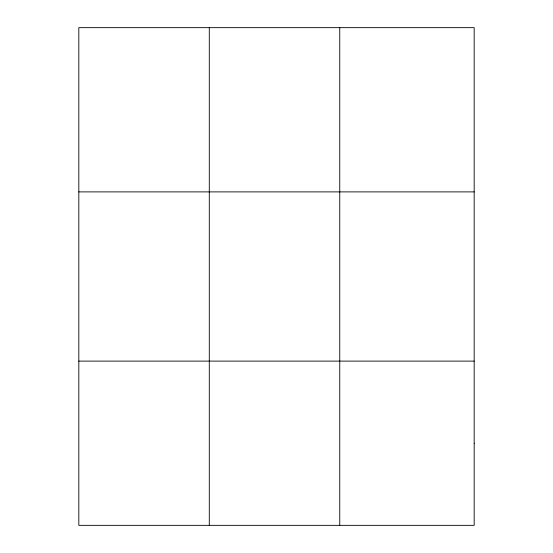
<?xml version="1.0" encoding="UTF-8"?>
<svg xmlns="http://www.w3.org/2000/svg" width="553" height="553" viewBox="0 0 553 553"><rect width="100%" height="100%" fill="white"/><g stroke="black" fill="none" stroke-linecap="round" stroke-linejoin="round"><path stroke-width="0.83" d="M209.29 27.65L209.29 525.35M339.756 27.65L339.756 525.35M78.823 191.891L474.177 191.891M78.823 361.109L474.177 361.109M474.177 443.23L474.177 525.35L78.823 525.35L78.823 27.65L474.177 27.65L474.177 443.23"/></g></svg>
